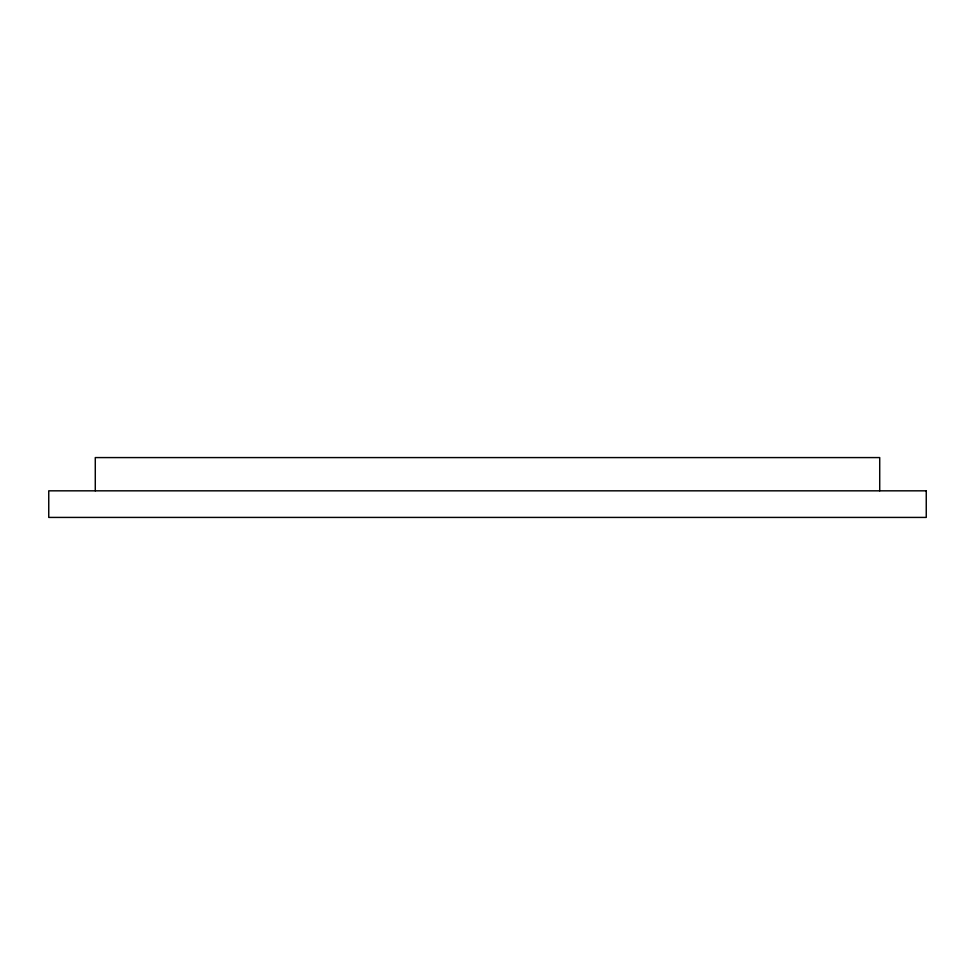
<?xml version="1.0" encoding="UTF-8"?>
<svg xmlns="http://www.w3.org/2000/svg" width="975" height="975" viewBox="0 0 975 975"><rect width="100%" height="100%" fill="white"/><g stroke="black" fill="none" stroke-linecap="round" stroke-linejoin="round"><path stroke-width="1.46" d="M879.718 490.827L879.718 457.58L95.282 457.58L95.282 490.827M926.25 490.827L48.75 490.827L48.75 517.42L926.25 517.42L926.25 490.827"/></g></svg>
